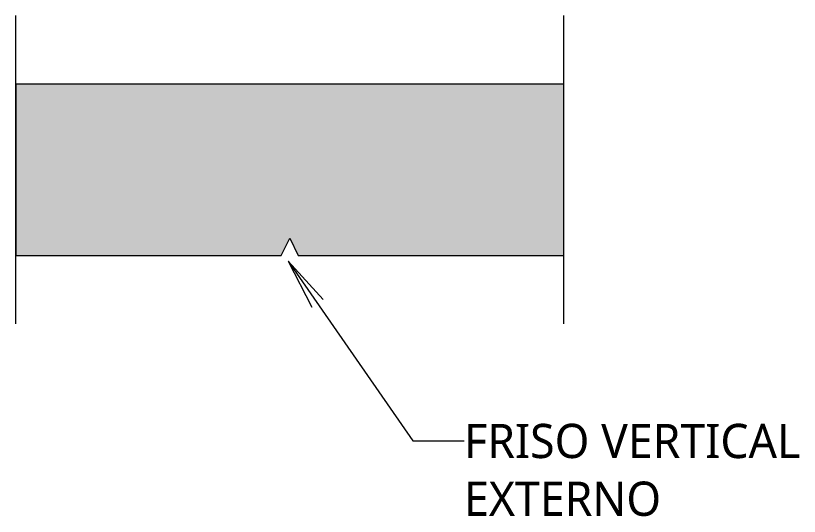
# Model space of a CAD drawing. Header units: centimetres. Extents: x -1984 to 34419, y -3196 to 88064.
# Drawn here: x 34190 to 34418.8, y 190.1 to 336.3 of the extents above; entities that cross this region are included whole.
import ezdxf

# ---------------------------------------------------------------- set-up
doc = ezdxf.new("R2010")
doc.units = ezdxf.units.CM
doc.layers.add('A-DETL', color=7, linetype='Continuous', lineweight=18, true_color=0x00a600)
doc.layers.add('A-DETL-GENF', color=7, linetype='Continuous', lineweight=18)
doc.layers.add('G-ANNO-TEXT', color=7, linetype='Continuous', lineweight=9)
doc.styles.add('Gadugi_1', font='gadugi.ttf', dxfattribs={"height": 10})

msp = doc.modelspace()

# ---------------------------------------------------------------- hatches: boundary and pattern name
at = {"layer": 'A-DETL-GENF', "true_color": 0xa6a6a6}
msp.add_hatch(color=253, dxfattribs=at).paths.add_polyline_path([(34190.04, 266.26), (34267.54, 266.26), (34270.04, 271.26), (34272.54, 266.26), (34350.04, 266.26), (34350.04, 316.26), (34190.04, 316.26), (34190.04, 271.26)], flags=0)

# ---------------------------------------------------------------- linework, layer by layer
at = {"layer": 'A-DETL', "color": 7}
for p, q in [((34190.04, 246.26), (34190.04, 336.26)), ((34350.04, 246.26), (34350.04, 336.26)), ((34350.04, 316.26), (34190.04, 316.26)), ((34190.04, 316.26), (34190.04, 266.26)), ((34350.04, 266.26), (34350.04, 316.26)), ((34267.54, 266.26), (34270.04, 271.26)), ((34270.04, 271.26), (34272.54, 266.26)), ((34190.04, 266.26), (34267.54, 266.26)), ((34272.54, 266.26), (34350.04, 266.26))]:
    msp.add_line(p, q, dxfattribs=at)
at = {"layer": 'G-ANNO-TEXT'}
for p, q in [((34269.6, 264.6), (34279.76, 253.4)), ((34269.6, 264.6), (34276.51, 251.15)), ((34269.6, 264.6), (34305.98, 212.06)), ((34305.98, 212.06), (34320.93, 212.06))]:
    msp.add_line(p, q, dxfattribs=at)

# ---------------------------------------------------------------- texts
at = {"layer": 'G-ANNO-TEXT', "char_height": 10, "attachment_point": 1, "style": 'Gadugi_1'}
for s, insert, width in [('FRISO VERTICAL', (34320.93, 217.06), 123.8607), ('EXTERNO', (34320.93, 200.19), 72.9536)]:
    msp.add_mtext(s, dxfattribs=dict(at, insert=insert, width=width))

doc.saveas('drawing.dxf')
